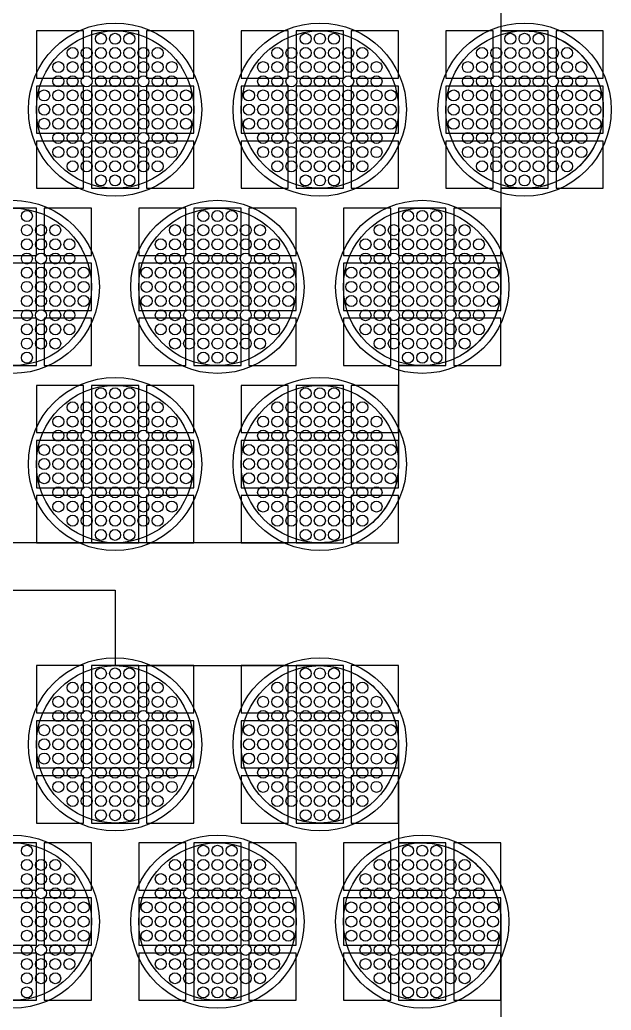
# Model space of a CAD drawing. Extents: x -49 to 54, y -38 to 38.
# Drawn here: x 40.21 to 43.96, y -26.14 to -19.85 of the extents above; entities that cross this region are included whole.
import ezdxf

# ---------------------------------------------------------------- set-up
doc = ezdxf.new("R2010")
doc.units = 0
for name, color, linetype in [('BACK_LAYER', 5, 'CONTINUOUS'), ('COND_LAYER_LOWER_ELECTRODE', 6, 'CONTINUOUS'), ('CONDUCTIVE_LAYER_BACK_LAYER', 2, 'CONTINUOUS'), ('EMITTER', 3, 'CONTINUOUS'), ('LOWER_ELECTRODE', 1, 'CONTINUOUS')]:
    doc.layers.add(name, color=color, linetype=linetype)

msp = doc.modelspace()

# ---------------------------------------------------------------- linework, layer by layer
at = {"layer": 'BACK_LAYER'}
for points in [[(40.3139, -20.2221), (40.6139, -20.2221), (40.6139, -19.9221), (40.3139, -19.9221)], [(40.6639, -20.2221), (40.9639, -20.2221), (40.9639, -19.9221), (40.6639, -19.9221)], [(41.0139, -20.2221), (41.3139, -20.2221), (41.3139, -19.9221), (41.0139, -19.9221)], [(41.6139, -20.2221), (41.9139, -20.2221), (41.9139, -19.9221), (41.6139, -19.9221)], [(41.9639, -20.2221), (42.2639, -20.2221), (42.2639, -19.9221), (41.9639, -19.9221)], [(42.3139, -20.2221), (42.6139, -20.2221), (42.6139, -19.9221), (42.3139, -19.9221)], [(42.9139, -20.2221), (43.2139, -20.2221), (43.2139, -19.9221), (42.9139, -19.9221)], [(43.2639, -20.2221), (43.5639, -20.2221), (43.5639, -19.9221), (43.2639, -19.9221)], [(43.6139, -20.2221), (43.9139, -20.2221), (43.9139, -19.9221), (43.6139, -19.9221)], [(40.3139, -20.5721), (40.6139, -20.5721), (40.6139, -20.2721), (40.3139, -20.2721)], [(40.6639, -20.5721), (40.9639, -20.5721), (40.9639, -20.2721), (40.6639, -20.2721)], [(41.0139, -20.5721), (41.3139, -20.5721), (41.3139, -20.2721), (41.0139, -20.2721)], [(41.6139, -20.5721), (41.9139, -20.5721), (41.9139, -20.2721), (41.6139, -20.2721)], [(41.9639, -20.5721), (42.2639, -20.5721), (42.2639, -20.2721), (41.9639, -20.2721)], [(42.3139, -20.5721), (42.6139, -20.5721), (42.6139, -20.2721), (42.3139, -20.2721)], [(42.9139, -20.5721), (43.2139, -20.5721), (43.2139, -20.2721), (42.9139, -20.2721)], [(43.2639, -20.5721), (43.5639, -20.5721), (43.5639, -20.2721), (43.2639, -20.2721)], [(43.6139, -20.5721), (43.9139, -20.5721), (43.9139, -20.2721), (43.6139, -20.2721)], [(40.3139, -20.9221), (40.6139, -20.9221), (40.6139, -20.6221), (40.3139, -20.6221)], [(40.6639, -20.9221), (40.9639, -20.9221), (40.9639, -20.6221), (40.6639, -20.6221)], [(41.0139, -20.9221), (41.3139, -20.9221), (41.3139, -20.6221), (41.0139, -20.6221)], [(41.6139, -20.9221), (41.9139, -20.9221), (41.9139, -20.6221), (41.6139, -20.6221)], [(41.9639, -20.9221), (42.2639, -20.9221), (42.2639, -20.6221), (41.9639, -20.6221)], [(42.3139, -20.9221), (42.6139, -20.9221), (42.6139, -20.6221), (42.3139, -20.6221)], [(42.9139, -20.9221), (43.2139, -20.9221), (43.2139, -20.6221), (42.9139, -20.6221)], [(43.2639, -20.9221), (43.5639, -20.9221), (43.5639, -20.6221), (43.2639, -20.6221)], [(43.6139, -20.9221), (43.9139, -20.9221), (43.9139, -20.6221), (43.6139, -20.6221)], [(40.0139, -21.3479), (40.3139, -21.3479), (40.3139, -21.0479), (40.0139, -21.0479)], [(40.3639, -21.3479), (40.6639, -21.3479), (40.6639, -21.0479), (40.3639, -21.0479)], [(40.9639, -21.3479), (41.2639, -21.3479), (41.2639, -21.0479), (40.9639, -21.0479)], [(41.3139, -21.3479), (41.6139, -21.3479), (41.6139, -21.0479), (41.3139, -21.0479)], [(41.6639, -21.3479), (41.9639, -21.3479), (41.9639, -21.0479), (41.6639, -21.0479)], [(42.2639, -21.3479), (42.5639, -21.3479), (42.5639, -21.0479), (42.2639, -21.0479)], [(42.6139, -21.3479), (42.9139, -21.3479), (42.9139, -21.0479), (42.6139, -21.0479)], [(42.9639, -21.3479), (43.2639, -21.3479), (43.2639, -21.0479), (42.9639, -21.0479)], [(40.0139, -21.6979), (40.3139, -21.6979), (40.3139, -21.3979), (40.0139, -21.3979)], [(40.3639, -21.6979), (40.6639, -21.6979), (40.6639, -21.3979), (40.3639, -21.3979)], [(40.9639, -21.6979), (41.2639, -21.6979), (41.2639, -21.3979), (40.9639, -21.3979)], [(41.3139, -21.6979), (41.6139, -21.6979), (41.6139, -21.3979), (41.3139, -21.3979)], [(41.6639, -21.6979), (41.9639, -21.6979), (41.9639, -21.3979), (41.6639, -21.3979)], [(42.2639, -21.6979), (42.5639, -21.6979), (42.5639, -21.3979), (42.2639, -21.3979)], [(42.6139, -21.6979), (42.9139, -21.6979), (42.9139, -21.3979), (42.6139, -21.3979)], [(42.9639, -21.6979), (43.2639, -21.6979), (43.2639, -21.3979), (42.9639, -21.3979)], [(40.0139, -22.0479), (40.3139, -22.0479), (40.3139, -21.7479), (40.0139, -21.7479)], [(40.3639, -22.0479), (40.6639, -22.0479), (40.6639, -21.7479), (40.3639, -21.7479)], [(40.9639, -22.0479), (41.2639, -22.0479), (41.2639, -21.7479), (40.9639, -21.7479)], [(41.3139, -22.0479), (41.6139, -22.0479), (41.6139, -21.7479), (41.3139, -21.7479)], [(41.6639, -22.0479), (41.9639, -22.0479), (41.9639, -21.7479), (41.6639, -21.7479)], [(42.2639, -22.0479), (42.5639, -22.0479), (42.5639, -21.7479), (42.2639, -21.7479)], [(42.6139, -22.0479), (42.9139, -22.0479), (42.9139, -21.7479), (42.6139, -21.7479)], [(42.9639, -22.0479), (43.2639, -22.0479), (43.2639, -21.7479), (42.9639, -21.7479)], [(40.3139, -22.4737), (40.6139, -22.4737), (40.6139, -22.1737), (40.3139, -22.1737)], [(40.6639, -22.4737), (40.9639, -22.4737), (40.9639, -22.1737), (40.6639, -22.1737)], [(41.0139, -22.4737), (41.3139, -22.4737), (41.3139, -22.1737), (41.0139, -22.1737)], [(41.6139, -22.4737), (41.9139, -22.4737), (41.9139, -22.1737), (41.6139, -22.1737)], [(41.9639, -22.4737), (42.2639, -22.4737), (42.2639, -22.1737), (41.9639, -22.1737)], [(42.3139, -22.4737), (42.6139, -22.4737), (42.6139, -22.1737), (42.3139, -22.1737)], [(40.3139, -22.8237), (40.6139, -22.8237), (40.6139, -22.5237), (40.3139, -22.5237)], [(40.6639, -22.8237), (40.9639, -22.8237), (40.9639, -22.5237), (40.6639, -22.5237)], [(41.0139, -22.8237), (41.3139, -22.8237), (41.3139, -22.5237), (41.0139, -22.5237)], [(41.6139, -22.8237), (41.9139, -22.8237), (41.9139, -22.5237), (41.6139, -22.5237)], [(41.9639, -22.8237), (42.2639, -22.8237), (42.2639, -22.5237), (41.9639, -22.5237)], [(42.3139, -22.8237), (42.6139, -22.8237), (42.6139, -22.5237), (42.3139, -22.5237)], [(40.3139, -23.1737), (40.6139, -23.1737), (40.6139, -22.8737), (40.3139, -22.8737)], [(40.6639, -23.1737), (40.9639, -23.1737), (40.9639, -22.8737), (40.6639, -22.8737)], [(41.0139, -23.1737), (41.3139, -23.1737), (41.3139, -22.8737), (41.0139, -22.8737)], [(41.6139, -23.1737), (41.9139, -23.1737), (41.9139, -22.8737), (41.6139, -22.8737)], [(41.9639, -23.1737), (42.2639, -23.1737), (42.2639, -22.8737), (41.9639, -22.8737)], [(42.3139, -23.1737), (42.6139, -23.1737), (42.6139, -22.8737), (42.3139, -22.8737)], [(40.3139, -24.2541), (40.6139, -24.2541), (40.6139, -23.9541), (40.3139, -23.9541)], [(40.6639, -24.2541), (40.9639, -24.2541), (40.9639, -23.9541), (40.6639, -23.9541)], [(41.0139, -24.2541), (41.3139, -24.2541), (41.3139, -23.9541), (41.0139, -23.9541)], [(41.6139, -24.2541), (41.9139, -24.2541), (41.9139, -23.9541), (41.6139, -23.9541)], [(41.9639, -24.2541), (42.2639, -24.2541), (42.2639, -23.9541), (41.9639, -23.9541)], [(42.3139, -24.2541), (42.6139, -24.2541), (42.6139, -23.9541), (42.3139, -23.9541)], [(40.3139, -24.6041), (40.6139, -24.6041), (40.6139, -24.3041), (40.3139, -24.3041)], [(40.6639, -24.6041), (40.9639, -24.6041), (40.9639, -24.3041), (40.6639, -24.3041)], [(41.0139, -24.6041), (41.3139, -24.6041), (41.3139, -24.3041), (41.0139, -24.3041)], [(41.6139, -24.6041), (41.9139, -24.6041), (41.9139, -24.3041), (41.6139, -24.3041)], [(41.9639, -24.6041), (42.2639, -24.6041), (42.2639, -24.3041), (41.9639, -24.3041)], [(42.3139, -24.6041), (42.6139, -24.6041), (42.6139, -24.3041), (42.3139, -24.3041)], [(40.3139, -24.9541), (40.6139, -24.9541), (40.6139, -24.6541), (40.3139, -24.6541)], [(40.6639, -24.9541), (40.9639, -24.9541), (40.9639, -24.6541), (40.6639, -24.6541)], [(41.0139, -24.9541), (41.3139, -24.9541), (41.3139, -24.6541), (41.0139, -24.6541)], [(41.6139, -24.9541), (41.9139, -24.9541), (41.9139, -24.6541), (41.6139, -24.6541)], [(41.9639, -24.9541), (42.2639, -24.9541), (42.2639, -24.6541), (41.9639, -24.6541)], [(42.3139, -24.9541), (42.6139, -24.9541), (42.6139, -24.6541), (42.3139, -24.6541)], [(40.0139, -25.38), (40.3139, -25.38), (40.3139, -25.08), (40.0139, -25.08)], [(40.3639, -25.38), (40.6639, -25.38), (40.6639, -25.08), (40.3639, -25.08)], [(40.9639, -25.38), (41.2639, -25.38), (41.2639, -25.08), (40.9639, -25.08)], [(41.3139, -25.38), (41.6139, -25.38), (41.6139, -25.08), (41.3139, -25.08)], [(41.6639, -25.38), (41.9639, -25.38), (41.9639, -25.08), (41.6639, -25.08)], [(42.2639, -25.38), (42.5639, -25.38), (42.5639, -25.08), (42.2639, -25.08)], [(42.6139, -25.38), (42.9139, -25.38), (42.9139, -25.08), (42.6139, -25.08)], [(42.9639, -25.38), (43.2639, -25.38), (43.2639, -25.08), (42.9639, -25.08)], [(40.0139, -25.73), (40.3139, -25.73), (40.3139, -25.43), (40.0139, -25.43)], [(40.3639, -25.73), (40.6639, -25.73), (40.6639, -25.43), (40.3639, -25.43)], [(40.9639, -25.73), (41.2639, -25.73), (41.2639, -25.43), (40.9639, -25.43)], [(41.3139, -25.73), (41.6139, -25.73), (41.6139, -25.43), (41.3139, -25.43)], [(41.6639, -25.73), (41.9639, -25.73), (41.9639, -25.43), (41.6639, -25.43)], [(42.2639, -25.73), (42.5639, -25.73), (42.5639, -25.43), (42.2639, -25.43)], [(42.6139, -25.73), (42.9139, -25.73), (42.9139, -25.43), (42.6139, -25.43)], [(42.9639, -25.73), (43.2639, -25.73), (43.2639, -25.43), (42.9639, -25.43)], [(40.0139, -26.08), (40.3139, -26.08), (40.3139, -25.78), (40.0139, -25.78)], [(40.3639, -26.08), (40.6639, -26.08), (40.6639, -25.78), (40.3639, -25.78)], [(40.9639, -26.08), (41.2639, -26.08), (41.2639, -25.78), (40.9639, -25.78)], [(41.3139, -26.08), (41.6139, -26.08), (41.6139, -25.78), (41.3139, -25.78)], [(41.6639, -26.08), (41.9639, -26.08), (41.9639, -25.78), (41.6639, -25.78)], [(42.2639, -26.08), (42.5639, -26.08), (42.5639, -25.78), (42.2639, -25.78)], [(42.6139, -26.08), (42.9139, -26.08), (42.9139, -25.78), (42.6139, -25.78)], [(42.9639, -26.08), (43.2639, -26.08), (43.2639, -25.78), (42.9639, -25.78)]]:
    msp.add_lwpolyline(points, close=True, dxfattribs=at)
at = {"layer": 'COND_LAYER_LOWER_ELECTRODE'}
for centre in [(40.8139, -20.4221), (42.1139, -20.4221), (43.4139, -20.4221), (40.1639, -21.5479), (41.4639, -21.5479), (42.7639, -21.5479), (40.8139, -22.6737), (42.1139, -22.6737), (40.8139, -24.4541), (42.1139, -24.4541), (40.1639, -25.58), (41.4639, -25.58), (42.7639, -25.58)]:
    msp.add_circle(centre, 0.55, dxfattribs=at)
at = {"layer": 'CONDUCTIVE_LAYER_BACK_LAYER'}
for points in [[(43.2639, -19.2962), (43.2639, -19.9222), (43.4239, -19.9222), (43.4437, -19.923), (43.4636, -19.9245), (43.4833, -19.9269), (43.5029, -19.9301), (43.5224, -19.934), (43.5417, -19.9387), (43.5609, -19.9442), (43.5797, -19.9504), (43.5984, -19.9573), (43.6167, -19.965), (43.6347, -19.9735), (43.6524, -19.9826), (43.6697, -19.9924), (43.6865, -20.0029), (43.703, -20.0141), (43.719, -20.0259), (43.7345, -20.0383), (43.7495, -20.0514), (43.764, -20.065), (43.7779, -20.0792), (43.7912, -20.094), (43.804, -20.1092), (43.8161, -20.125), (43.8276, -20.1412), (43.8384, -20.1579), (43.8486, -20.175), (43.8581, -20.1924), (43.8669, -20.2103), (43.8749, -20.2284), (43.8823, -20.2469), (43.8888, -20.2657), (43.8947, -20.2847), (43.8998, -20.3039), (43.9041, -20.3233), (43.9076, -20.3429), (43.9104, -20.3626), (43.9124, -20.3824), (43.9135, -20.4022), (43.9139, -20.4221), (43.9135, -20.442), (43.9124, -20.4618), (43.9104, -20.4816), (43.9076, -20.5013), (43.9041, -20.5208), (43.8998, -20.5403), (43.8947, -20.5595), (43.8888, -20.5785), (43.8823, -20.5972), (43.8749, -20.6157), (43.8669, -20.6339), (43.8581, -20.6517), (43.8486, -20.6692), (43.8384, -20.6863), (43.8276, -20.703), (43.8161, -20.7192), (43.804, -20.7349), (43.7912, -20.7502), (43.7779, -20.7649), (43.764, -20.7791), (43.7495, -20.7928), (43.7345, -20.8058), (43.719, -20.8183), (43.703, -20.8301), (43.6865, -20.8412), (43.6697, -20.8517), (43.6524, -20.8616), (43.6347, -20.8707), (43.6167, -20.8791), (43.5984, -20.8868), (43.5797, -20.8938), (43.5609, -20.9), (43.5417, -20.9055), (43.5224, -20.9102), (43.5029, -20.9141), (43.4833, -20.9172), (43.4636, -20.9196), (43.4437, -20.9212), (43.4239, -20.922), (43.2639, -20.922), (43.2639, -21.5479), (43.2635, -21.5678), (43.2624, -21.5876), (43.2604, -21.6074), (43.2576, -21.6271), (43.2541, -21.6467), (43.2498, -21.6661), (43.2447, -21.6853), (43.2388, -21.7043), (43.2323, -21.7231), (43.2249, -21.7415), (43.2169, -21.7597), (43.2081, -21.7776), (43.1986, -21.795), (43.1884, -21.8121), (43.1776, -21.8288), (43.1661, -21.845), (43.154, -21.8608), (43.1412, -21.876), (43.1279, -21.8908), (43.114, -21.905), (43.0995, -21.9186), (43.0845, -21.9316), (43.069, -21.9441), (43.053, -21.9559), (43.0365, -21.9671), (43.0197, -21.9776), (43.0024, -21.9874), (42.9847, -21.9965), (42.9667, -22.005), (42.9484, -22.0127), (42.9297, -22.0196), (42.9109, -22.0258), (42.8917, -22.0313), (42.8724, -22.036), (42.8529, -22.0399), (42.8333, -22.0431), (42.8136, -22.0454), (42.7937, -22.047), (42.7739, -22.0478), (42.6139, -22.0478), (42.6139, -22.6737), (42.6135, -22.6936), (42.6124, -22.7135), (42.6104, -22.7333), (42.6076, -22.7529), (42.6041, -22.7725), (42.5998, -22.7919), (42.5947, -22.8111), (42.5888, -22.8301), (42.5823, -22.8489), (42.5749, -22.8674), (42.5669, -22.8856), (42.5581, -22.9034), (42.5486, -22.9209), (42.5384, -22.938), (42.5276, -22.9546), (42.5161, -22.9708), (42.504, -22.9866), (42.4912, -23.0019), (42.4779, -23.0166), (42.464, -23.0308), (42.4495, -23.0444), (42.4345, -23.0575), (42.419, -23.0699), (42.403, -23.0817), (42.3865, -23.0929), (42.3697, -23.1034), (42.3524, -23.1132), (42.3347, -23.1224), (42.3167, -23.1308), (42.2984, -23.1385), (42.2797, -23.1455), (42.2609, -23.1517), (42.2417, -23.1571), (42.2224, -23.1618), (42.2029, -23.1658), (42.1833, -23.1689), (42.1636, -23.1713), (42.1437, -23.1729), (42.1239, -23.1736), (39.504, -23.1736)], [(39.057, -23.4738), (40.8139, -23.4738), (40.8139, -23.9542), (42.1239, -23.9542), (42.1437, -23.955), (42.1636, -23.9566), (42.1833, -23.959), (42.2029, -23.9621), (42.2224, -23.966), (42.2417, -23.9707), (42.2609, -23.9762), (42.2797, -23.9824), (42.2984, -23.9894), (42.3167, -23.9971), (42.3347, -24.0055), (42.3524, -24.0146), (42.3697, -24.0245), (42.3865, -24.035), (42.403, -24.0461), (42.419, -24.058), (42.4345, -24.0704), (42.4495, -24.0834), (42.464, -24.0971), (42.4779, -24.1113), (42.4912, -24.126), (42.504, -24.1413), (42.5161, -24.157), (42.5276, -24.1733), (42.5384, -24.1899), (42.5486, -24.207), (42.5581, -24.2245), (42.5669, -24.2423), (42.5749, -24.2605), (42.5823, -24.279), (42.5888, -24.2977), (42.5947, -24.3167), (42.5998, -24.336), (42.6041, -24.3554), (42.6076, -24.3749), (42.6104, -24.3946), (42.6124, -24.4144), (42.6135, -24.4343), (42.6139, -24.4541), (42.6139, -25.0801), (42.7739, -25.0801), (42.7937, -25.0809), (42.8136, -25.0824), (42.8333, -25.0848), (42.8529, -25.0879), (42.8724, -25.0919), (42.8917, -25.0966), (42.9109, -25.102), (42.9297, -25.1083), (42.9484, -25.1152), (42.9667, -25.1229), (42.9847, -25.1313), (43.0024, -25.1405), (43.0197, -25.1503), (43.0365, -25.1608), (43.053, -25.172), (43.069, -25.1838), (43.0845, -25.1962), (43.0995, -25.2093), (43.114, -25.2229), (43.1279, -25.2371), (43.1412, -25.2519), (43.154, -25.2671), (43.1661, -25.2829), (43.1776, -25.2991), (43.1884, -25.3158), (43.1986, -25.3328), (43.2081, -25.3503), (43.2169, -25.3682), (43.2249, -25.3863), (43.2323, -25.4048), (43.2388, -25.4236), (43.2447, -25.4426), (43.2498, -25.4618), (43.2541, -25.4812), (43.2576, -25.5008), (43.2604, -25.5205), (43.2624, -25.5402), (43.2635, -25.5601), (43.2639, -25.58), (43.2639, -26.2059)]]:
    msp.add_lwpolyline(points, dxfattribs=at)
at = {"layer": 'EMITTER'}
for centre in [(40.8139, -20.4221), (42.1139, -20.4221), (43.4139, -20.4221), (40.1639, -21.5479), (41.4639, -21.5479), (42.7639, -21.5479), (40.8139, -22.6737), (42.1139, -22.6737), (40.8139, -24.4541), (42.1139, -24.4541), (40.1639, -25.58), (41.4639, -25.58), (42.7639, -25.58)]:
    msp.add_circle(centre, 0.5, dxfattribs=at)
at = {"layer": 'LOWER_ELECTRODE'}
for centre in [(40.7239, -19.9721), (40.8139, -19.9721), (40.9039, -19.9721), (42.0239, -19.9721), (42.1139, -19.9721), (42.2039, -19.9721), (43.3239, -19.9721), (43.4139, -19.9721), (43.5039, -19.9721), (40.5439, -20.0621), (40.6339, -20.0621), (40.7239, -20.0621), (40.8139, -20.0621), (40.9039, -20.0621), (40.9939, -20.0621), (41.0839, -20.0621), (41.8439, -20.0621), (41.9339, -20.0621), (42.0239, -20.0621), (42.1139, -20.0621), (42.2039, -20.0621), (42.2939, -20.0621), (42.3839, -20.0621), (43.1439, -20.0621), (43.2339, -20.0621), (43.3239, -20.0621), (43.4139, -20.0621), (43.5039, -20.0621), (43.5939, -20.0621), (43.6839, -20.0621), (40.4539, -20.1521), (40.5439, -20.1521), (40.6339, -20.1521), (40.7239, -20.1521), (40.8139, -20.1521), (40.9039, -20.1521), (40.9939, -20.1521), (41.0839, -20.1521), (41.1739, -20.1521), (41.7539, -20.1521), (41.8439, -20.1521), (41.9339, -20.1521), (42.0239, -20.1521), (42.1139, -20.1521), (42.2039, -20.1521), (42.2939, -20.1521), (42.3839, -20.1521), (42.4739, -20.1521), (43.0539, -20.1521), (43.1439, -20.1521), (43.2339, -20.1521), (43.3239, -20.1521), (43.4139, -20.1521), (43.5039, -20.1521), (43.5939, -20.1521), (43.6839, -20.1521), (43.7739, -20.1521), (40.4539, -20.2421), (40.5439, -20.2421), (40.6339, -20.2421), (40.7239, -20.2421), (40.8139, -20.2421), (40.9039, -20.2421), (40.9939, -20.2421), (41.0839, -20.2421), (41.1739, -20.2421), (41.7539, -20.2421), (41.8439, -20.2421), (41.9339, -20.2421), (42.0239, -20.2421), (42.1139, -20.2421), (42.2039, -20.2421), (42.2939, -20.2421), (42.3839, -20.2421), (42.4739, -20.2421), (43.0539, -20.2421), (43.1439, -20.2421), (43.2339, -20.2421), (43.3239, -20.2421), (43.4139, -20.2421), (43.5039, -20.2421), (43.5939, -20.2421), (43.6839, -20.2421), (43.7739, -20.2421), (40.3639, -20.3321), (40.4539, -20.3321), (40.5439, -20.3321), (40.6339, -20.3321), (40.7239, -20.3321), (40.8139, -20.3321), (40.9039, -20.3321), (40.9939, -20.3321), (41.0839, -20.3321), (41.1739, -20.3321), (41.2639, -20.3321), (41.6639, -20.3321), (41.7539, -20.3321), (41.8439, -20.3321), (41.9339, -20.3321), (42.0239, -20.3321), (42.1139, -20.3321), (42.2039, -20.3321), (42.2939, -20.3321), (42.3839, -20.3321), (42.4739, -20.3321), (42.5639, -20.3321), (42.9639, -20.3321), (43.0539, -20.3321), (43.1439, -20.3321), (43.2339, -20.3321), (43.3239, -20.3321), (43.4139, -20.3321), (43.5039, -20.3321), (43.5939, -20.3321), (43.6839, -20.3321), (43.7739, -20.3321), (43.8639, -20.3321), (40.3639, -20.4221), (40.4539, -20.4221), (40.5439, -20.4221), (40.6339, -20.4221), (40.7239, -20.4221), (40.8139, -20.4221), (40.9039, -20.4221), (40.9939, -20.4221), (41.0839, -20.4221), (41.1739, -20.4221), (41.2639, -20.4221), (41.6639, -20.4221), (41.7539, -20.4221), (41.8439, -20.4221), (41.9339, -20.4221), (42.0239, -20.4221), (42.1139, -20.4221), (42.2039, -20.4221), (42.2939, -20.4221), (42.3839, -20.4221), (42.4739, -20.4221), (42.5639, -20.4221), (42.9639, -20.4221), (43.0539, -20.4221), (43.1439, -20.4221), (43.2339, -20.4221), (43.3239, -20.4221), (43.4139, -20.4221), (43.5039, -20.4221), (43.5939, -20.4221), (43.6839, -20.4221), (43.7739, -20.4221), (43.8639, -20.4221), (40.3639, -20.5121), (40.4539, -20.5121), (40.5439, -20.5121), (40.6339, -20.5121), (40.7239, -20.5121), (40.8139, -20.5121), (40.9039, -20.5121), (40.9939, -20.5121), (41.0839, -20.5121), (41.1739, -20.5121), (41.2639, -20.5121), (41.6639, -20.5121), (41.7539, -20.5121), (41.8439, -20.5121), (41.9339, -20.5121), (42.0239, -20.5121), (42.1139, -20.5121), (42.2039, -20.5121), (42.2939, -20.5121), (42.3839, -20.5121), (42.4739, -20.5121), (42.5639, -20.5121), (42.9639, -20.5121), (43.0539, -20.5121), (43.1439, -20.5121), (43.2339, -20.5121), (43.3239, -20.5121), (43.4139, -20.5121), (43.5039, -20.5121), (43.5939, -20.5121), (43.6839, -20.5121), (43.7739, -20.5121), (43.8639, -20.5121), (40.4539, -20.6021), (40.5439, -20.6021), (40.6339, -20.6021), (40.7239, -20.6021), (40.8139, -20.6021), (40.9039, -20.6021), (40.9939, -20.6021), (41.0839, -20.6021), (41.1739, -20.6021), (41.7539, -20.6021), (41.8439, -20.6021), (41.9339, -20.6021), (42.0239, -20.6021), (42.1139, -20.6021), (42.2039, -20.6021), (42.2939, -20.6021), (42.3839, -20.6021), (42.4739, -20.6021), (43.0539, -20.6021), (43.1439, -20.6021), (43.2339, -20.6021), (43.3239, -20.6021), (43.4139, -20.6021), (43.5039, -20.6021), (43.5939, -20.6021), (43.6839, -20.6021), (43.7739, -20.6021), (40.4539, -20.6921), (40.5439, -20.6921), (40.6339, -20.6921), (40.7239, -20.6921), (40.8139, -20.6921), (40.9039, -20.6921), (40.9939, -20.6921), (41.0839, -20.6921), (41.1739, -20.6921), (41.7539, -20.6921), (41.8439, -20.6921), (41.9339, -20.6921), (42.0239, -20.6921), (42.1139, -20.6921), (42.2039, -20.6921), (42.2939, -20.6921), (42.3839, -20.6921), (42.4739, -20.6921), (43.0539, -20.6921), (43.1439, -20.6921), (43.2339, -20.6921), (43.3239, -20.6921), (43.4139, -20.6921), (43.5039, -20.6921), (43.5939, -20.6921), (43.6839, -20.6921), (43.7739, -20.6921), (40.5439, -20.7821), (40.6339, -20.7821), (40.7239, -20.7821), (40.8139, -20.7821), (40.9039, -20.7821), (40.9939, -20.7821), (41.0839, -20.7821), (41.8439, -20.7821), (41.9339, -20.7821), (42.0239, -20.7821), (42.1139, -20.7821), (42.2039, -20.7821), (42.2939, -20.7821), (42.3839, -20.7821), (43.1439, -20.7821), (43.2339, -20.7821), (43.3239, -20.7821), (43.4139, -20.7821), (43.5039, -20.7821), (43.5939, -20.7821), (43.6839, -20.7821), (40.7239, -20.8721), (40.8139, -20.8721), (40.9039, -20.8721), (42.0239, -20.8721), (42.1139, -20.8721), (42.2039, -20.8721), (43.3239, -20.8721), (43.4139, -20.8721), (43.5039, -20.8721), (40.2539, -21.0979), (41.3739, -21.0979), (41.4639, -21.0979), (41.5539, -21.0979), (42.6739, -21.0979), (42.7639, -21.0979), (42.8539, -21.0979), (40.2539, -21.1879), (40.3439, -21.1879), (40.4339, -21.1879), (41.1939, -21.1879), (41.2839, -21.1879), (41.3739, -21.1879), (41.4639, -21.1879), (41.5539, -21.1879), (41.6439, -21.1879), (41.7339, -21.1879), (42.4939, -21.1879), (42.5839, -21.1879), (42.6739, -21.1879), (42.7639, -21.1879), (42.8539, -21.1879), (42.9439, -21.1879), (43.0339, -21.1879), (40.2539, -21.2779), (40.3439, -21.2779), (40.4339, -21.2779), (40.5239, -21.2779), (41.1039, -21.2779), (41.1939, -21.2779), (41.2839, -21.2779), (41.3739, -21.2779), (41.4639, -21.2779), (41.5539, -21.2779), (41.6439, -21.2779), (41.7339, -21.2779), (41.8239, -21.2779), (42.4039, -21.2779), (42.4939, -21.2779), (42.5839, -21.2779), (42.6739, -21.2779), (42.7639, -21.2779), (42.8539, -21.2779), (42.9439, -21.2779), (43.0339, -21.2779), (43.1239, -21.2779), (40.2539, -21.3679), (40.3439, -21.3679), (40.4339, -21.3679), (40.5239, -21.3679), (41.1039, -21.3679), (41.1939, -21.3679), (41.2839, -21.3679), (41.3739, -21.3679), (41.4639, -21.3679), (41.5539, -21.3679), (41.6439, -21.3679), (41.7339, -21.3679), (41.8239, -21.3679), (42.4039, -21.3679), (42.4939, -21.3679), (42.5839, -21.3679), (42.6739, -21.3679), (42.7639, -21.3679), (42.8539, -21.3679), (42.9439, -21.3679), (43.0339, -21.3679), (43.1239, -21.3679), (40.2539, -21.4579), (40.3439, -21.4579), (40.4339, -21.4579), (40.5239, -21.4579), (40.6139, -21.4579), (41.0139, -21.4579), (41.1039, -21.4579), (41.1939, -21.4579), (41.2839, -21.4579), (41.3739, -21.4579), (41.4639, -21.4579), (41.5539, -21.4579), (41.6439, -21.4579), (41.7339, -21.4579), (41.8239, -21.4579), (41.9139, -21.4579), (42.3139, -21.4579), (42.4039, -21.4579), (42.4939, -21.4579), (42.5839, -21.4579), (42.6739, -21.4579), (42.7639, -21.4579), (42.8539, -21.4579), (42.9439, -21.4579), (43.0339, -21.4579), (43.1239, -21.4579), (43.2139, -21.4579), (40.2539, -21.5479), (40.3439, -21.5479), (40.4339, -21.5479), (40.5239, -21.5479), (40.6139, -21.5479), (41.0139, -21.5479), (41.1039, -21.5479), (41.1939, -21.5479), (41.2839, -21.5479), (41.3739, -21.5479), (41.4639, -21.5479), (41.5539, -21.5479), (41.6439, -21.5479), (41.7339, -21.5479), (41.8239, -21.5479), (41.9139, -21.5479), (42.3139, -21.5479), (42.4039, -21.5479), (42.4939, -21.5479), (42.5839, -21.5479), (42.6739, -21.5479), (42.7639, -21.5479), (42.8539, -21.5479), (42.9439, -21.5479), (43.0339, -21.5479), (43.1239, -21.5479), (43.2139, -21.5479), (40.2539, -21.6379), (40.3439, -21.6379), (40.4339, -21.6379), (40.5239, -21.6379), (40.6139, -21.6379), (41.0139, -21.6379), (41.1039, -21.6379), (41.1939, -21.6379), (41.2839, -21.6379), (41.3739, -21.6379), (41.4639, -21.6379), (41.5539, -21.6379), (41.6439, -21.6379), (41.7339, -21.6379), (41.8239, -21.6379), (41.9139, -21.6379), (42.3139, -21.6379), (42.4039, -21.6379), (42.4939, -21.6379), (42.5839, -21.6379), (42.6739, -21.6379), (42.7639, -21.6379), (42.8539, -21.6379), (42.9439, -21.6379), (43.0339, -21.6379), (43.1239, -21.6379), (43.2139, -21.6379), (40.2539, -21.7279), (40.3439, -21.7279), (40.4339, -21.7279), (40.5239, -21.7279), (41.1039, -21.7279), (41.1939, -21.7279), (41.2839, -21.7279), (41.3739, -21.7279), (41.4639, -21.7279), (41.5539, -21.7279), (41.6439, -21.7279), (41.7339, -21.7279), (41.8239, -21.7279), (42.4039, -21.7279), (42.4939, -21.7279), (42.5839, -21.7279), (42.6739, -21.7279), (42.7639, -21.7279), (42.8539, -21.7279), (42.9439, -21.7279), (43.0339, -21.7279), (43.1239, -21.7279), (40.2539, -21.8179), (40.3439, -21.8179), (40.4339, -21.8179), (40.5239, -21.8179), (41.1039, -21.8179), (41.1939, -21.8179), (41.2839, -21.8179), (41.3739, -21.8179), (41.4639, -21.8179), (41.5539, -21.8179), (41.6439, -21.8179), (41.7339, -21.8179), (41.8239, -21.8179), (42.4039, -21.8179), (42.4939, -21.8179), (42.5839, -21.8179), (42.6739, -21.8179), (42.7639, -21.8179), (42.8539, -21.8179), (42.9439, -21.8179), (43.0339, -21.8179), (43.1239, -21.8179), (40.2539, -21.9079), (40.3439, -21.9079), (40.4339, -21.9079), (41.1939, -21.9079), (41.2839, -21.9079), (41.3739, -21.9079), (41.4639, -21.9079), (41.5539, -21.9079), (41.6439, -21.9079), (41.7339, -21.9079), (42.4939, -21.9079), (42.5839, -21.9079), (42.6739, -21.9079), (42.7639, -21.9079), (42.8539, -21.9079), (42.9439, -21.9079), (43.0339, -21.9079), (40.2539, -21.9979), (41.3739, -21.9979), (41.4639, -21.9979), (41.5539, -21.9979), (42.6739, -21.9979), (42.7639, -21.9979), (42.8539, -21.9979), (40.7239, -22.2237), (40.8139, -22.2237), (40.9039, -22.2237), (42.0239, -22.2237), (42.1139, -22.2237), (42.2039, -22.2237), (40.5439, -22.3137), (40.6339, -22.3137), (40.7239, -22.3137), (40.8139, -22.3137), (40.9039, -22.3137), (40.9939, -22.3137), (41.0839, -22.3137), (41.8439, -22.3137), (41.9339, -22.3137), (42.0239, -22.3137), (42.1139, -22.3137), (42.2039, -22.3137), (42.2939, -22.3137), (42.3839, -22.3137), (40.4539, -22.4037), (40.5439, -22.4037), (40.6339, -22.4037), (40.7239, -22.4037), (40.8139, -22.4037), (40.9039, -22.4037), (40.9939, -22.4037), (41.0839, -22.4037), (41.1739, -22.4037), (41.7539, -22.4037), (41.8439, -22.4037), (41.9339, -22.4037), (42.0239, -22.4037), (42.1139, -22.4037), (42.2039, -22.4037), (42.2939, -22.4037), (42.3839, -22.4037), (42.4739, -22.4037), (40.4539, -22.4937), (40.5439, -22.4937), (40.6339, -22.4937), (40.7239, -22.4937), (40.8139, -22.4937), (40.9039, -22.4937), (40.9939, -22.4937), (41.0839, -22.4937), (41.1739, -22.4937), (41.7539, -22.4937), (41.8439, -22.4937), (41.9339, -22.4937), (42.0239, -22.4937), (42.1139, -22.4937), (42.2039, -22.4937), (42.2939, -22.4937), (42.3839, -22.4937), (42.4739, -22.4937), (40.3639, -22.5837), (40.4539, -22.5837), (40.5439, -22.5837), (40.6339, -22.5837), (40.7239, -22.5837), (40.8139, -22.5837), (40.9039, -22.5837), (40.9939, -22.5837), (41.0839, -22.5837), (41.1739, -22.5837), (41.2639, -22.5837), (41.6639, -22.5837), (41.7539, -22.5837), (41.8439, -22.5837), (41.9339, -22.5837), (42.0239, -22.5837), (42.1139, -22.5837), (42.2039, -22.5837), (42.2939, -22.5837), (42.3839, -22.5837), (42.4739, -22.5837), (42.5639, -22.5837), (40.3639, -22.6737), (40.4539, -22.6737), (40.5439, -22.6737), (40.6339, -22.6737), (40.7239, -22.6737), (40.8139, -22.6737), (40.9039, -22.6737), (40.9939, -22.6737), (41.0839, -22.6737), (41.1739, -22.6737), (41.2639, -22.6737), (41.6639, -22.6737), (41.7539, -22.6737), (41.8439, -22.6737), (41.9339, -22.6737), (42.0239, -22.6737), (42.1139, -22.6737), (42.2039, -22.6737), (42.2939, -22.6737), (42.3839, -22.6737), (42.4739, -22.6737), (42.5639, -22.6737), (40.3639, -22.7637), (40.4539, -22.7637), (40.5439, -22.7637), (40.6339, -22.7637), (40.7239, -22.7637), (40.8139, -22.7637), (40.9039, -22.7637), (40.9939, -22.7637), (41.0839, -22.7637), (41.1739, -22.7637), (41.2639, -22.7637), (41.6639, -22.7637), (41.7539, -22.7637), (41.8439, -22.7637), (41.9339, -22.7637), (42.0239, -22.7637), (42.1139, -22.7637), (42.2039, -22.7637), (42.2939, -22.7637), (42.3839, -22.7637), (42.4739, -22.7637), (42.5639, -22.7637), (40.4539, -22.8537), (40.5439, -22.8537), (40.6339, -22.8537), (40.7239, -22.8537), (40.8139, -22.8537), (40.9039, -22.8537), (40.9939, -22.8537), (41.0839, -22.8537), (41.1739, -22.8537), (41.7539, -22.8537), (41.8439, -22.8537), (41.9339, -22.8537), (42.0239, -22.8537), (42.1139, -22.8537), (42.2039, -22.8537), (42.2939, -22.8537), (42.3839, -22.8537), (42.4739, -22.8537), (40.4539, -22.9437), (40.5439, -22.9437), (40.6339, -22.9437), (40.7239, -22.9437), (40.8139, -22.9437), (40.9039, -22.9437), (40.9939, -22.9437), (41.0839, -22.9437), (41.1739, -22.9437), (41.7539, -22.9437), (41.8439, -22.9437), (41.9339, -22.9437), (42.0239, -22.9437), (42.1139, -22.9437), (42.2039, -22.9437), (42.2939, -22.9437), (42.3839, -22.9437), (42.4739, -22.9437), (40.5439, -23.0337), (40.6339, -23.0337), (40.7239, -23.0337), (40.8139, -23.0337), (40.9039, -23.0337), (40.9939, -23.0337), (41.0839, -23.0337), (41.8439, -23.0337), (41.9339, -23.0337), (42.0239, -23.0337), (42.1139, -23.0337), (42.2039, -23.0337), (42.2939, -23.0337), (42.3839, -23.0337), (40.7239, -23.1237), (40.8139, -23.1237), (40.9039, -23.1237), (42.0239, -23.1237), (42.1139, -23.1237), (42.2039, -23.1237), (40.7239, -24.0041), (40.8139, -24.0041), (40.9039, -24.0041), (42.0239, -24.0041), (42.1139, -24.0041), (42.2039, -24.0041), (40.5439, -24.0941), (40.6339, -24.0941), (40.7239, -24.0941), (40.8139, -24.0941), (40.9039, -24.0941), (40.9939, -24.0941), (41.0839, -24.0941), (41.8439, -24.0941), (41.9339, -24.0941), (42.0239, -24.0941), (42.1139, -24.0941), (42.2039, -24.0941), (42.2939, -24.0941), (42.3839, -24.0941), (40.4539, -24.1841), (40.5439, -24.1841), (40.6339, -24.1841), (40.7239, -24.1841), (40.8139, -24.1841), (40.9039, -24.1841), (40.9939, -24.1841), (41.0839, -24.1841), (41.1739, -24.1841), (41.7539, -24.1841), (41.8439, -24.1841), (41.9339, -24.1841), (42.0239, -24.1841), (42.1139, -24.1841), (42.2039, -24.1841), (42.2939, -24.1841), (42.3839, -24.1841), (42.4739, -24.1841), (40.4539, -24.2741), (40.5439, -24.2741), (40.6339, -24.2741), (40.7239, -24.2741), (40.8139, -24.2741), (40.9039, -24.2741), (40.9939, -24.2741), (41.0839, -24.2741), (41.1739, -24.2741), (41.7539, -24.2741), (41.8439, -24.2741), (41.9339, -24.2741), (42.0239, -24.2741), (42.1139, -24.2741), (42.2039, -24.2741), (42.2939, -24.2741), (42.3839, -24.2741), (42.4739, -24.2741), (40.3639, -24.3641), (40.4539, -24.3641), (40.5439, -24.3641), (40.6339, -24.3641), (40.7239, -24.3641), (40.8139, -24.3641), (40.9039, -24.3641), (40.9939, -24.3641), (41.0839, -24.3641), (41.1739, -24.3641), (41.2639, -24.3641), (41.6639, -24.3641), (41.7539, -24.3641), (41.8439, -24.3641), (41.9339, -24.3641), (42.0239, -24.3641), (42.1139, -24.3641), (42.2039, -24.3641), (42.2939, -24.3641), (42.3839, -24.3641), (42.4739, -24.3641), (42.5639, -24.3641), (40.3639, -24.4541), (40.4539, -24.4541), (40.5439, -24.4541), (40.6339, -24.4541), (40.7239, -24.4541), (40.8139, -24.4541), (40.9039, -24.4541), (40.9939, -24.4541), (41.0839, -24.4541), (41.1739, -24.4541), (41.2639, -24.4541), (41.6639, -24.4541), (41.7539, -24.4541), (41.8439, -24.4541), (41.9339, -24.4541), (42.0239, -24.4541), (42.1139, -24.4541), (42.2039, -24.4541), (42.2939, -24.4541), (42.3839, -24.4541), (42.4739, -24.4541), (42.5639, -24.4541), (40.3639, -24.5441), (40.4539, -24.5441), (40.5439, -24.5441), (40.6339, -24.5441), (40.7239, -24.5441), (40.8139, -24.5441), (40.9039, -24.5441), (40.9939, -24.5441), (41.0839, -24.5441), (41.1739, -24.5441), (41.2639, -24.5441), (41.6639, -24.5441), (41.7539, -24.5441), (41.8439, -24.5441), (41.9339, -24.5441), (42.0239, -24.5441), (42.1139, -24.5441), (42.2039, -24.5441), (42.2939, -24.5441), (42.3839, -24.5441), (42.4739, -24.5441), (42.5639, -24.5441), (40.4539, -24.6341), (40.5439, -24.6341), (40.6339, -24.6341), (40.7239, -24.6341), (40.8139, -24.6341), (40.9039, -24.6341), (40.9939, -24.6341), (41.0839, -24.6341), (41.1739, -24.6341), (41.7539, -24.6341), (41.8439, -24.6341), (41.9339, -24.6341), (42.0239, -24.6341), (42.1139, -24.6341), (42.2039, -24.6341), (42.2939, -24.6341), (42.3839, -24.6341), (42.4739, -24.6341), (40.4539, -24.7241), (40.5439, -24.7241), (40.6339, -24.7241), (40.7239, -24.7241), (40.8139, -24.7241), (40.9039, -24.7241), (40.9939, -24.7241), (41.0839, -24.7241), (41.1739, -24.7241), (41.7539, -24.7241), (41.8439, -24.7241), (41.9339, -24.7241), (42.0239, -24.7241), (42.1139, -24.7241), (42.2039, -24.7241), (42.2939, -24.7241), (42.3839, -24.7241), (42.4739, -24.7241), (40.5439, -24.8141), (40.6339, -24.8141), (40.7239, -24.8141), (40.8139, -24.8141), (40.9039, -24.8141), (40.9939, -24.8141), (41.0839, -24.8141), (41.8439, -24.8141), (41.9339, -24.8141), (42.0239, -24.8141), (42.1139, -24.8141), (42.2039, -24.8141), (42.2939, -24.8141), (42.3839, -24.8141), (40.7239, -24.9041), (40.8139, -24.9041), (40.9039, -24.9041), (42.0239, -24.9041), (42.1139, -24.9041), (42.2039, -24.9041), (40.2539, -25.13), (41.3739, -25.13), (41.4639, -25.13), (41.5539, -25.13), (42.6739, -25.13), (42.7639, -25.13), (42.8539, -25.13), (40.2539, -25.22), (40.3439, -25.22), (40.4339, -25.22), (41.1939, -25.22), (41.2839, -25.22), (41.3739, -25.22), (41.4639, -25.22), (41.5539, -25.22), (41.6439, -25.22), (41.7339, -25.22), (42.4939, -25.22), (42.5839, -25.22), (42.6739, -25.22), (42.7639, -25.22), (42.8539, -25.22), (42.9439, -25.22), (43.0339, -25.22), (40.2539, -25.31), (40.3439, -25.31), (40.4339, -25.31), (40.5239, -25.31), (41.1039, -25.31), (41.1939, -25.31), (41.2839, -25.31), (41.3739, -25.31), (41.4639, -25.31), (41.5539, -25.31), (41.6439, -25.31), (41.7339, -25.31), (41.8239, -25.31), (42.4039, -25.31), (42.4939, -25.31), (42.5839, -25.31), (42.6739, -25.31), (42.7639, -25.31), (42.8539, -25.31), (42.9439, -25.31), (43.0339, -25.31), (43.1239, -25.31), (40.2539, -25.4), (40.3439, -25.4), (40.4339, -25.4), (40.5239, -25.4), (41.1039, -25.4), (41.1939, -25.4), (41.2839, -25.4), (41.3739, -25.4), (41.4639, -25.4), (41.5539, -25.4), (41.6439, -25.4), (41.7339, -25.4), (41.8239, -25.4), (42.4039, -25.4), (42.4939, -25.4), (42.5839, -25.4), (42.6739, -25.4), (42.7639, -25.4), (42.8539, -25.4), (42.9439, -25.4), (43.0339, -25.4), (43.1239, -25.4), (40.2539, -25.49), (40.3439, -25.49), (40.4339, -25.49), (40.5239, -25.49), (40.6139, -25.49), (41.0139, -25.49), (41.1039, -25.49), (41.1939, -25.49), (41.2839, -25.49), (41.3739, -25.49), (41.4639, -25.49), (41.5539, -25.49), (41.6439, -25.49), (41.7339, -25.49), (41.8239, -25.49), (41.9139, -25.49), (42.3139, -25.49), (42.4039, -25.49), (42.4939, -25.49), (42.5839, -25.49), (42.6739, -25.49), (42.7639, -25.49), (42.8539, -25.49), (42.9439, -25.49), (43.0339, -25.49), (43.1239, -25.49), (43.2139, -25.49), (40.2539, -25.58), (40.3439, -25.58), (40.4339, -25.58), (40.5239, -25.58), (40.6139, -25.58), (41.0139, -25.58), (41.1039, -25.58), (41.1939, -25.58), (41.2839, -25.58), (41.3739, -25.58), (41.4639, -25.58), (41.5539, -25.58), (41.6439, -25.58), (41.7339, -25.58), (41.8239, -25.58), (41.9139, -25.58), (42.3139, -25.58), (42.4039, -25.58), (42.4939, -25.58), (42.5839, -25.58), (42.6739, -25.58), (42.7639, -25.58), (42.8539, -25.58), (42.9439, -25.58), (43.0339, -25.58), (43.1239, -25.58), (43.2139, -25.58), (40.2539, -25.67), (40.3439, -25.67), (40.4339, -25.67), (40.5239, -25.67), (40.6139, -25.67), (41.0139, -25.67), (41.1039, -25.67), (41.1939, -25.67), (41.2839, -25.67), (41.3739, -25.67), (41.4639, -25.67), (41.5539, -25.67), (41.6439, -25.67), (41.7339, -25.67), (41.8239, -25.67), (41.9139, -25.67), (42.3139, -25.67), (42.4039, -25.67), (42.4939, -25.67), (42.5839, -25.67), (42.6739, -25.67), (42.7639, -25.67), (42.8539, -25.67), (42.9439, -25.67), (43.0339, -25.67), (43.1239, -25.67), (43.2139, -25.67), (40.2539, -25.76), (40.3439, -25.76), (40.4339, -25.76), (40.5239, -25.76), (41.1039, -25.76), (41.1939, -25.76), (41.2839, -25.76), (41.3739, -25.76), (41.4639, -25.76), (41.5539, -25.76), (41.6439, -25.76), (41.7339, -25.76), (41.8239, -25.76), (42.4039, -25.76), (42.4939, -25.76), (42.5839, -25.76), (42.6739, -25.76), (42.7639, -25.76), (42.8539, -25.76), (42.9439, -25.76), (43.0339, -25.76), (43.1239, -25.76), (40.2539, -25.85), (40.3439, -25.85), (40.4339, -25.85), (40.5239, -25.85), (41.1039, -25.85), (41.1939, -25.85), (41.2839, -25.85), (41.3739, -25.85), (41.4639, -25.85), (41.5539, -25.85), (41.6439, -25.85), (41.7339, -25.85), (41.8239, -25.85), (42.4039, -25.85), (42.4939, -25.85), (42.5839, -25.85), (42.6739, -25.85), (42.7639, -25.85), (42.8539, -25.85), (42.9439, -25.85), (43.0339, -25.85), (43.1239, -25.85), (40.2539, -25.94), (40.3439, -25.94), (40.4339, -25.94), (41.1939, -25.94), (41.2839, -25.94), (41.3739, -25.94), (41.4639, -25.94), (41.5539, -25.94), (41.6439, -25.94), (41.7339, -25.94), (42.4939, -25.94), (42.5839, -25.94), (42.6739, -25.94), (42.7639, -25.94), (42.8539, -25.94), (42.9439, -25.94), (43.0339, -25.94), (40.2539, -26.03), (41.3739, -26.03), (41.4639, -26.03), (41.5539, -26.03), (42.6739, -26.03), (42.7639, -26.03), (42.8539, -26.03)]:
    msp.add_circle(centre, 0.035, dxfattribs=at)

doc.saveas('drawing.dxf')
